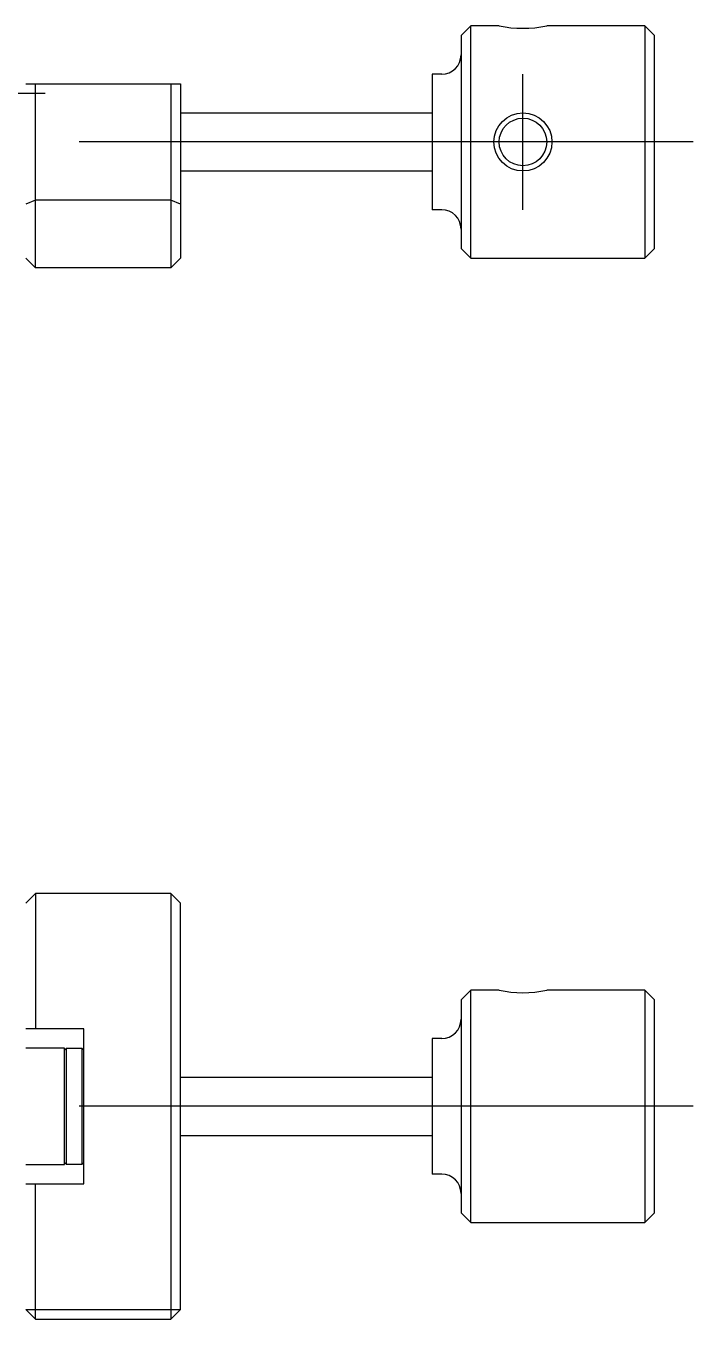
# Model space of a CAD drawing. Extents: x 1 to 214, y -1 to 198.
# Drawn here: x 139.8 to 174.3, y 20.2 to 87 of the extents above; entities that cross this region are included whole.
import ezdxf

# ---------------------------------------------------------------- set-up
doc = ezdxf.new("R2010")
doc.units = 0
doc.linetypes.add('CENTER', pattern=[50.8, 31.75, -6.35, 6.35, -6.35])
doc.layers.get('0').update_dxf_attribs({"linetype": 'CONTINUOUS'})
doc.layers.add('CENTER', color=1, linetype='CENTER')

msp = doc.modelspace()

# ---------------------------------------------------------------- linework, layer by layer
at = {"color": 7, "linetype": 'CONTINUOUS'}
for p, q in [((162.757, 87.021), (162.257, 86.521)), ((164.227, 87.021), (162.757, 87.021)), ((162.757, 75.021), (162.757, 87.021)), ((171.757, 87.021), (166.686, 87.021)), ((172.257, 86.521), (171.757, 87.021)), ((171.757, 87.021), (171.757, 75.021)), ((162.257, 86.521), (162.257, 75.521)), ((172.257, 75.521), (172.257, 86.521)), ((161.257, 84.521), (160.757, 84.521)), ((160.757, 84.521), (160.757, 77.521)), ((139.757, 84.021), (147.757, 84.021)), ((140.257, 74.521), (140.257, 84.021)), ((147.257, 84.021), (147.257, 74.521)), ((147.757, 84.021), (147.757, 75.021)), ((147.757, 82.521), (160.757, 82.521)), ((147.757, 79.521), (160.757, 79.521)), ((140.257, 78.021), (139.757, 77.814)), ((147.257, 78.021), (140.257, 78.021)), ((147.757, 77.814), (147.257, 78.021)), ((161.257, 77.521), (160.757, 77.521)), ((140.257, 74.521), (139.757, 75.021)), ((147.757, 75.021), (147.257, 74.521)), ((162.257, 75.521), (162.757, 75.021)), ((162.757, 75.021), (171.757, 75.021)), ((171.757, 75.021), (172.257, 75.521)), ((147.257, 74.521), (140.257, 74.521)), ((139.757, 41.678), (140.257, 42.178)), ((147.257, 42.178), (140.257, 42.178)), ((140.257, 42.178), (140.257, 35.178)), ((147.757, 41.678), (147.257, 42.178)), ((147.257, 42.178), (147.257, 20.178)), ((147.757, 20.678), (147.757, 41.678)), ((162.757, 37.178), (162.257, 36.678)), ((164.227, 37.178), (162.757, 37.178)), ((162.757, 25.178), (162.757, 37.178)), ((171.757, 37.178), (166.686, 37.178)), ((172.257, 36.678), (171.757, 37.178)), ((171.757, 37.178), (171.757, 25.178)), ((162.257, 36.678), (162.257, 25.678)), ((172.257, 25.678), (172.257, 36.678)), ((142.757, 35.178), (139.757, 35.178)), ((142.757, 27.178), (142.757, 35.178)), ((141.757, 34.178), (139.757, 34.178)), ((141.757, 28.178), (141.757, 34.178)), ((141.757, 34.078), (141.857, 34.178)), ((141.857, 34.178), (142.657, 34.178)), ((141.857, 28.178), (141.857, 34.178)), ((142.657, 34.178), (142.757, 34.078)), ((142.657, 34.178), (142.657, 28.178)), ((161.257, 34.678), (160.757, 34.678)), ((160.757, 34.678), (160.757, 27.678)), ((147.757, 32.678), (160.757, 32.678)), ((147.757, 29.678), (160.757, 29.678)), ((139.757, 28.178), (141.757, 28.178)), ((141.857, 28.178), (141.757, 28.278)), ((142.657, 28.178), (141.857, 28.178)), ((142.657, 28.178), (142.757, 28.278)), ((161.257, 27.678), (160.757, 27.678)), ((139.757, 27.178), (142.757, 27.178)), ((140.257, 20.178), (140.257, 27.178)), ((162.257, 25.678), (162.757, 25.178)), ((171.757, 25.178), (172.257, 25.678)), ((162.757, 25.178), (171.757, 25.178)), ((139.757, 20.678), (140.257, 20.178)), ((139.757, 20.678), (147.757, 20.678)), ((140.257, 20.178), (147.257, 20.178)), ((147.257, 20.178), (147.757, 20.678))]:
    msp.add_line(p, q, dxfattribs=at)
at = {"color": 3, "linetype": 'CONTINUOUS'}
msp.add_circle((165.457, 81.021), 1.5, dxfattribs=at)
at = {"color": 7, "linetype": 'CONTINUOUS'}
msp.add_circle((165.457, 81.021), 1.23, dxfattribs=at)
for centre, radius, start, end in [((165.457, 92.894), 6, 258.17538, 281.82462), ((161.257, 85.521), 1, 270, 0), ((161.257, 76.521), 1, 0, 90), ((165.457, 43.051), 6, 258.17538, 281.82462), ((161.257, 35.678), 1, 270, 0), ((161.257, 26.678), 1, 0, 90)]:
    msp.add_arc(centre, radius, start, end, dxfattribs=at)
at = {"layer": 'CENTER', "color": 1, "linetype": 'CENTER'}
for p, q in [((165.457, 77.521), (165.457, 84.521)), ((140.757, 83.521), (132.757, 83.521)), ((174.257, 81.021), (137.757, 81.021)), ((174.257, 31.178), (77.757, 31.178))]:
    msp.add_line(p, q, dxfattribs=at)

doc.saveas('drawing.dxf')
